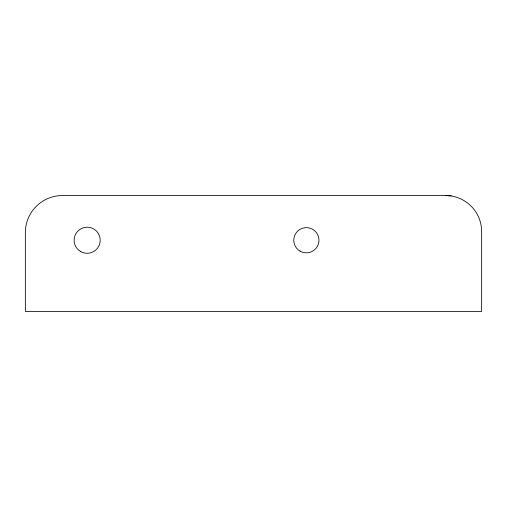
<?xml version="1.0" encoding="UTF-8"?>
<svg xmlns="http://www.w3.org/2000/svg" width="507" height="507" viewBox="0 0 507 507"><rect width="100%" height="100%" fill="white"/><g stroke="black" fill="none" stroke-linecap="round" stroke-linejoin="round"><path stroke-width="0.76" d="M451.249 195.556L61.562 195.556A37.062 37.062 0 0 0 25.35 231.769L25.35 311.444L481.65 311.444L481.65 231.769A36.06 36.06 0 0 0 445.438 195.556L450.172 195.848M80.645 251.535A13.036 13.036 0 0 0 100.202 240.242A13.036 13.036 0 0 0 80.645 228.949A13.036 13.036 0 0 0 80.645 251.535M300.068 251.149A12.593 12.593 0 0 0 318.96 240.242A12.593 12.593 0 0 0 300.068 229.335A12.593 12.593 0 0 0 300.068 251.149"/></g></svg>
